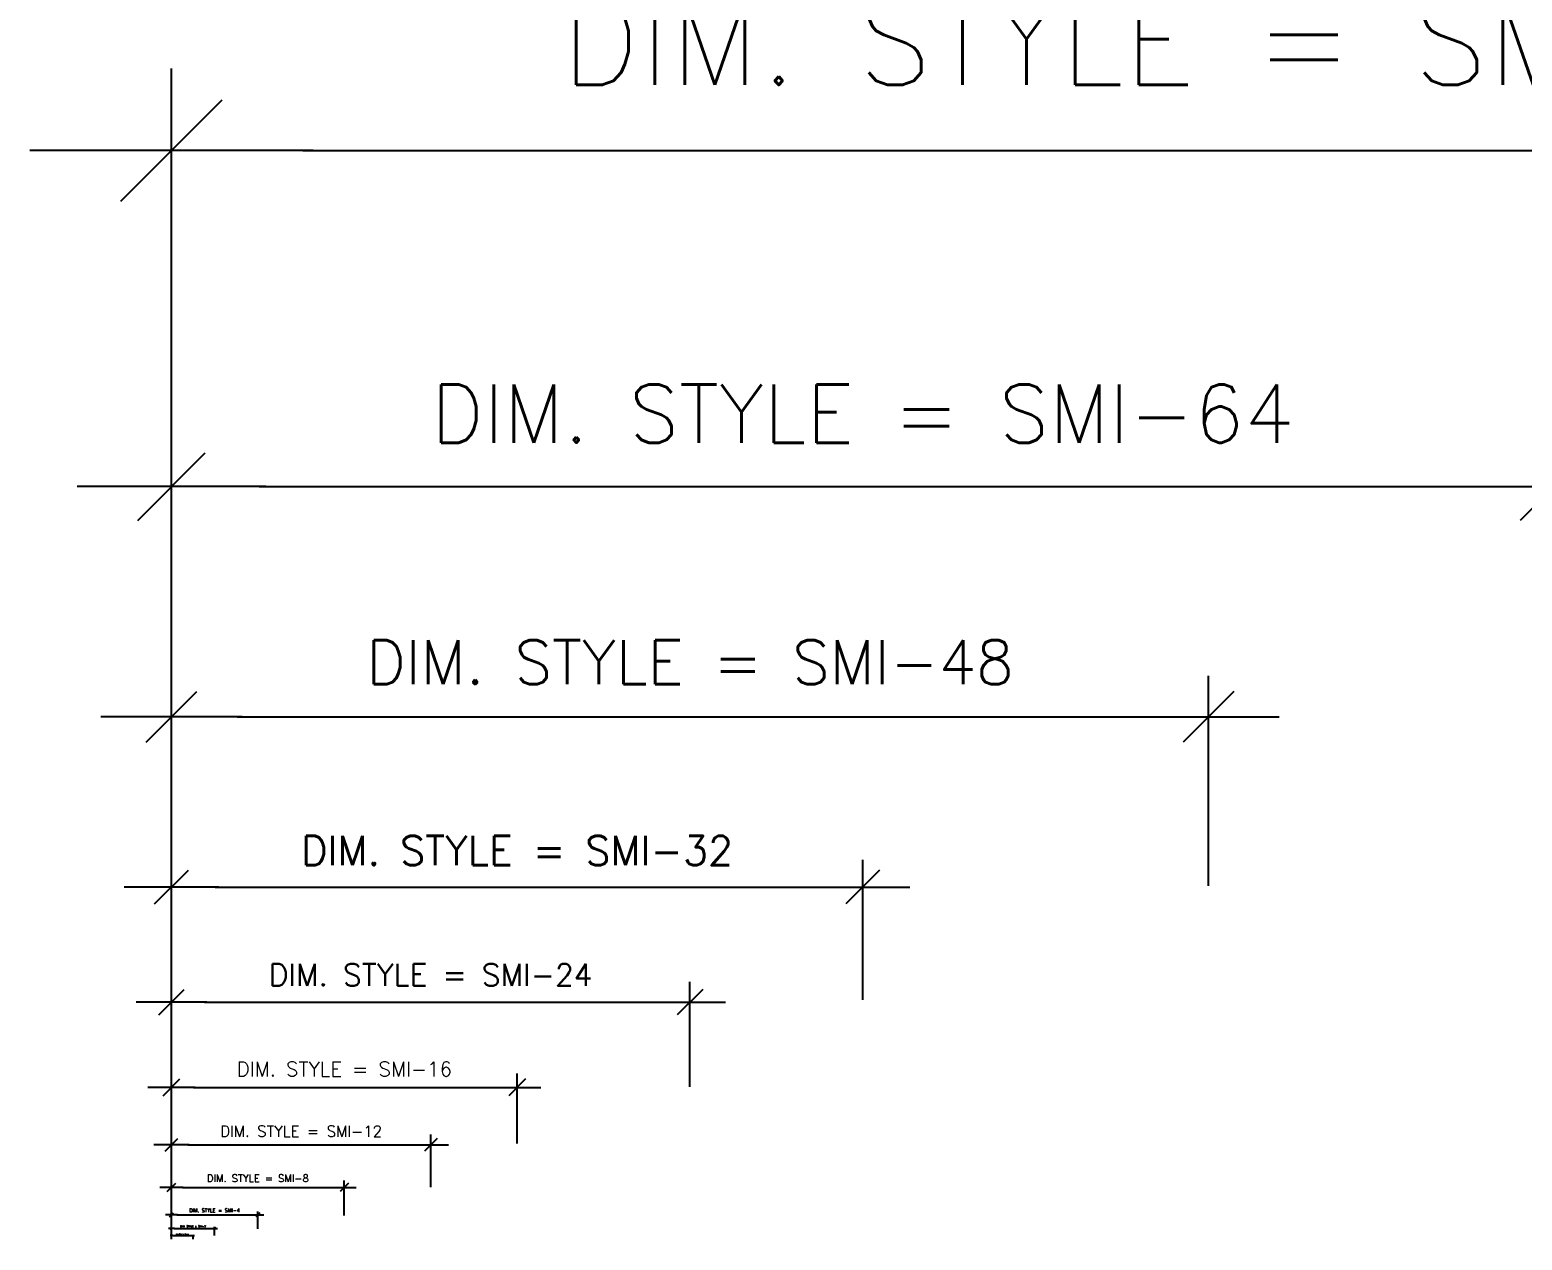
# Model space of a CAD drawing. Header units: inches. Extents: x -11160 to 9368, y -3485 to 2663.
# Drawn here: x -5047.3 to -4911, y 760 to 870.6 of the extents above; entities that cross this region are included whole.
import ezdxf

# ---------------------------------------------------------------- set-up
doc = ezdxf.new("R2010")
doc.units = ezdxf.units.IN
doc.header["$MEASUREMENT"] = 0
doc.styles.add('SMI-1', font='romans.shx', dxfattribs={"height": 0.082031})
doc.styles.add('SMI-12', font='romans.shx', dxfattribs={"height": 1})
doc.styles.add('SMI-16', font='romans.shx', dxfattribs={"height": 1.332031})
doc.styles.add('SMI-2', font='romans.shx', dxfattribs={"height": 0.167969})
doc.styles.add('SMI-24', font='romans.shx', dxfattribs={"height": 2})
doc.styles.add('SMI-32', font='romans.shx', dxfattribs={"height": 2.667969})
doc.styles.add('SMI-4', font='romans.shx', dxfattribs={"height": 0.332031})
doc.styles.add('SMI-48', font='romans.shx', dxfattribs={"height": 4})
doc.styles.add('SMI-64', font='romans.shx', dxfattribs={"height": 5.332031})
doc.styles.add('SMI-8', font='romans.shx', dxfattribs={"height": 0.667969})
doc.styles.add('SMI-96', font='romans.shx', dxfattribs={"height": 8})
doc.dimstyles.new('SMI-1', dxfattribs={"dimtxt": 0.078125, "dimasz": 0.125, "dimexe": 0.078125, "dimexo": 0.078125, "dimgap": 0.0625, "dimtad": 1, "dimdec": 4, "dimzin": 3, "dimdsep": 46, "dimlunit": 4, "dimtxsty": 'SMI-1', "dimblk": 'SMI-thick', "dimcen": 0.09375, "dimclrd": 1, "dimclre": 1, "dimclrt": 2, "dimadec": 0, "dimazin": 0, "dimtfac": 0.09375, "dimtdec": 4, "dimtmove": 2, "dimatfit": 3, "dimfxl": 1, "dimfrac": 2, "dimtolj": 1, "dimtzin": 3, "dimarcsym": 0})
doc.dimstyles.new('SMI-12', dxfattribs={"dimscale": 12, "dimtxt": 1, "dimasz": 0.125, "dimexe": 0.078125, "dimexo": 0.078125, "dimgap": 0.0625, "dimtad": 1, "dimdec": 4, "dimzin": 3, "dimdsep": 46, "dimlunit": 4, "dimtxsty": 'SMI-12', "dimblk": 'SMI-thick', "dimcen": 0.09375, "dimclrd": 1, "dimclre": 1, "dimclrt": 2, "dimadec": 0, "dimazin": 0, "dimtfac": 0.09375, "dimtdec": 4, "dimtmove": 2, "dimatfit": 3, "dimfxl": 0.078125, "dimfrac": 2, "dimtolj": 1, "dimtzin": 3, "dimarcsym": 0})
doc.dimstyles.new('SMI-16', dxfattribs={"dimscale": 16, "dimtxt": 1.332031, "dimasz": 0.125, "dimexe": 0.078125, "dimexo": 0.078125, "dimgap": 0.0625, "dimtad": 1, "dimdec": 4, "dimzin": 3, "dimdsep": 46, "dimlunit": 4, "dimtxsty": 'SMI-16', "dimblk": 'SMI-thick', "dimcen": 0.09375, "dimclrd": 1, "dimclre": 1, "dimclrt": 2, "dimadec": 0, "dimazin": 0, "dimtfac": 0.09375, "dimtdec": 4, "dimtmove": 2, "dimatfit": 3, "dimfxl": 0.078125, "dimfrac": 2, "dimtolj": 1, "dimtzin": 3, "dimarcsym": 0})
doc.dimstyles.new('SMI-2', dxfattribs={"dimscale": 2, "dimtxt": 0.171875, "dimasz": 0.125, "dimexe": 0.078125, "dimexo": 0.078125, "dimgap": 0.0625, "dimtad": 1, "dimdec": 4, "dimzin": 3, "dimdsep": 46, "dimlunit": 4, "dimtxsty": 'SMI-2', "dimblk": 'SMI-thick', "dimcen": 0.09375, "dimclrd": 1, "dimclre": 1, "dimclrt": 2, "dimadec": 0, "dimazin": 0, "dimtfac": 0.09375, "dimtdec": 4, "dimtmove": 2, "dimatfit": 3, "dimfxl": 0.078125, "dimfrac": 2, "dimtolj": 1, "dimtzin": 3, "dimarcsym": 0})
doc.dimstyles.new('SMI-24', dxfattribs={"dimscale": 24, "dimtxt": 2, "dimasz": 0.125, "dimexe": 0.078125, "dimexo": 0.078125, "dimgap": 0.0625, "dimtad": 1, "dimdec": 3, "dimrnd": 0.25, "dimzin": 3, "dimdsep": 46, "dimlunit": 4, "dimtxsty": 'SMI-24', "dimblk": 'SMI-thick', "dimcen": 0.09375, "dimclrd": 1, "dimclre": 1, "dimclrt": 2, "dimadec": 0, "dimazin": 0, "dimtfac": 0.09375, "dimtdec": 3, "dimtmove": 2, "dimatfit": 3, "dimfxl": 0.078125, "dimfrac": 2, "dimtolj": 1, "dimtzin": 3, "dimarcsym": 0})
doc.dimstyles.new('SMI-32', dxfattribs={"dimscale": 32, "dimtxt": 2.667969, "dimasz": 0.125, "dimexe": 0.078125, "dimexo": 0.078125, "dimgap": 0.0625, "dimtad": 1, "dimdec": 4, "dimrnd": 0.25, "dimzin": 3, "dimdsep": 46, "dimlunit": 4, "dimtxsty": 'SMI-32', "dimblk": 'SMI-thick', "dimcen": 0.09375, "dimclrd": 1, "dimclre": 1, "dimclrt": 2, "dimadec": 0, "dimazin": 0, "dimtfac": 0.09375, "dimtdec": 4, "dimtmove": 2, "dimatfit": 3, "dimfxl": 0.078125, "dimfrac": 2, "dimtolj": 1, "dimtzin": 3, "dimarcsym": 0})
doc.dimstyles.new('SMI-4', dxfattribs={"dimscale": 4, "dimtxt": 0.328125, "dimasz": 0.125, "dimexe": 0.078125, "dimexo": 0.078125, "dimgap": 0.0625, "dimtad": 1, "dimdec": 4, "dimzin": 3, "dimdsep": 46, "dimlunit": 4, "dimtxsty": 'SMI-4', "dimblk": 'SMI-thick', "dimcen": 0.09375, "dimclrd": 1, "dimclre": 1, "dimclrt": 2, "dimadec": 0, "dimazin": 0, "dimtfac": 0.09375, "dimtdec": 4, "dimtmove": 2, "dimatfit": 3, "dimfxl": 0.078125, "dimfrac": 2, "dimtolj": 1, "dimtzin": 3, "dimarcsym": 0})
doc.dimstyles.new('SMI-48', dxfattribs={"dimscale": 48, "dimtxt": 4, "dimasz": 0.125, "dimexe": 0.078125, "dimexo": 0.078125, "dimgap": 0.0625, "dimtad": 1, "dimdec": 4, "dimzin": 3, "dimdsep": 46, "dimlunit": 4, "dimtxsty": 'SMI-48', "dimblk": 'SMI-thick', "dimcen": 0.09375, "dimclrd": 1, "dimclre": 1, "dimclrt": 2, "dimadec": 0, "dimazin": 0, "dimtfac": 0.09375, "dimtdec": 4, "dimtmove": 2, "dimatfit": 3, "dimfxl": 0.078125, "dimfrac": 2, "dimtolj": 1, "dimtzin": 3, "dimarcsym": 0})
doc.dimstyles.new('SMI-64', dxfattribs={"dimscale": 64, "dimtxt": 5.332031, "dimasz": 0.125, "dimexe": 0.078125, "dimexo": 0.078125, "dimgap": 0.0625, "dimtad": 1, "dimdec": 4, "dimzin": 3, "dimdsep": 46, "dimlunit": 4, "dimtxsty": 'SMI-64', "dimblk": 'SMI-thick', "dimcen": 0.09375, "dimclrd": 1, "dimclre": 1, "dimclrt": 2, "dimadec": 0, "dimazin": 0, "dimtfac": 0.09375, "dimtdec": 4, "dimtmove": 2, "dimatfit": 3, "dimfxl": 0.078125, "dimfrac": 2, "dimtolj": 1, "dimtzin": 3, "dimarcsym": 0})
doc.dimstyles.new('SMI-8', dxfattribs={"dimscale": 8, "dimtxt": 0.671875, "dimasz": 0.125, "dimexe": 0.078125, "dimexo": 0.078125, "dimgap": 0.0625, "dimtad": 1, "dimdec": 4, "dimzin": 3, "dimdsep": 46, "dimlunit": 4, "dimtxsty": 'SMI-8', "dimblk": 'SMI-thick', "dimcen": 0.09375, "dimclrd": 1, "dimclre": 1, "dimclrt": 2, "dimadec": 0, "dimazin": 0, "dimtfac": 0.09375, "dimtdec": 4, "dimtmove": 2, "dimatfit": 3, "dimfxl": 0.078125, "dimfrac": 2, "dimtolj": 1, "dimtzin": 3, "dimarcsym": 0})
doc.dimstyles.new('SMI-96', dxfattribs={"dimscale": 96, "dimtxt": 8, "dimasz": 0.125, "dimexe": 0.078125, "dimexo": 0.078125, "dimgap": 0.0625, "dimtad": 1, "dimdec": 4, "dimzin": 3, "dimdsep": 46, "dimlunit": 4, "dimtxsty": 'SMI-96', "dimblk": 'SMI-thick', "dimcen": 0.09375, "dimclrd": 1, "dimclre": 1, "dimclrt": 2, "dimadec": 0, "dimazin": 0, "dimtfac": 0.09375, "dimtdec": 4, "dimtmove": 2, "dimatfit": 3, "dimfxl": 0.078125, "dimfrac": 2, "dimtolj": 1, "dimtzin": 3, "dimarcsym": 0})

# ---------------------------------------------------------------- blocks, each defined once
blk = doc.blocks.new('SMI-thick')
at = {"color": 4, "linetype": 'Continuous'}
blk.add_line((0.386, 0.386), (-0.386, -0.386), dxfattribs=at)
at = {"color": 0, "linetype": 'Continuous'}
blk.add_line((-1.078, 0), (1.078, 0), dxfattribs=at)
blk = doc.blocks.new('*D225')
at = {"color": 1, "lineweight": -2, "transparency": 16777216}
for p, q in [((-5034.36, 760.07), (-5034.36, 760.49)), ((-5034.24, 760.41), (-5032.51, 760.41)), ((-5032.39, 760.09), (-5032.39, 760.49))]:
    blk.add_line(p, q, dxfattribs=at)
at = {"layer": 'Defpoints', "color": 0, "transparency": 16777216}
for p in [(-5034.36, 759.99), (-5032.39, 760.41), (-5032.39, 760.01)]:
    blk.add_point(p, dxfattribs=at)
at = {"color": 1, "lineweight": -2, "transparency": 16777216, "xscale": 0.125, "yscale": 0.125, "zscale": 0.125, "rotation": 180}
blk.add_blockref('SMI-thick', (-5034.36, 760.41), dxfattribs=at)
at = {"color": 1, "lineweight": -2, "transparency": 16777216, "xscale": 0.125, "yscale": 0.125, "zscale": 0.125}
blk.add_blockref('SMI-thick', (-5032.39, 760.41), dxfattribs=at)
at = {"color": 2, "transparency": 16777216, "insert": (-5033.38, 760.52), "char_height": 0.082, "attachment_point": 5, "style": 'SMI-1'}
blk.add_mtext('\\A1;DIM. STYLE = SMI-1', dxfattribs=at)
blk = doc.blocks.new('*D226')
at = {"color": 1, "lineweight": -2, "transparency": 16777216}
for p, q in [((-5034.36, 760.35), (-5034.36, 761.2)), ((-5034.11, 761.04), (-5030.67, 761.04)), ((-5030.42, 760.4), (-5030.42, 761.2))]:
    blk.add_line(p, q, dxfattribs=at)
at = {"layer": 'Defpoints', "color": 0, "transparency": 16777216}
for p in [(-5030.42, 761.04), (-5034.36, 760.19), (-5030.42, 760.24)]:
    blk.add_point(p, dxfattribs=at)
at = {"color": 1, "lineweight": -2, "transparency": 16777216, "xscale": 0.25, "yscale": 0.25, "zscale": 0.25, "rotation": 180}
blk.add_blockref('SMI-thick', (-5034.36, 761.04), dxfattribs=at)
at = {"color": 1, "lineweight": -2, "transparency": 16777216, "xscale": 0.25, "yscale": 0.25, "zscale": 0.25}
blk.add_blockref('SMI-thick', (-5030.42, 761.04), dxfattribs=at)
at = {"color": 2, "transparency": 16777216, "insert": (-5032.39, 761.25), "char_height": 0.168, "attachment_point": 5, "style": 'SMI-2'}
blk.add_mtext('\\A1;DIM. STYLE = SMI-2', dxfattribs=at)
blk = doc.blocks.new('*D227')
at = {"color": 1, "lineweight": -2, "transparency": 16777216}
for p, q in [((-5034.36, 760.91), (-5034.36, 762.61)), ((-5033.86, 762.3), (-5026.97, 762.3)), ((-5026.47, 761.01), (-5026.47, 762.61))]:
    blk.add_line(p, q, dxfattribs=at)
at = {"layer": 'Defpoints', "color": 0, "transparency": 16777216}
for p in [(-5026.47, 762.3), (-5034.36, 760.6), (-5026.47, 760.7)]:
    blk.add_point(p, dxfattribs=at)
at = {"color": 1, "lineweight": -2, "transparency": 16777216, "xscale": 0.5, "yscale": 0.5, "zscale": 0.5, "rotation": 180}
blk.add_blockref('SMI-thick', (-5034.36, 762.3), dxfattribs=at)
at = {"color": 1, "lineweight": -2, "transparency": 16777216, "xscale": 0.5, "yscale": 0.5, "zscale": 0.5}
blk.add_blockref('SMI-thick', (-5026.47, 762.3), dxfattribs=at)
at = {"color": 2, "transparency": 16777216, "insert": (-5030.42, 762.71), "char_height": 0.332, "attachment_point": 5, "style": 'SMI-4'}
blk.add_mtext('\\A1;DIM. STYLE = SMI-4', dxfattribs=at)
blk = doc.blocks.new('*D228')
at = {"color": 1, "lineweight": -2, "transparency": 16777216}
for p, q in [((-5034.36, 762.03), (-5034.36, 765.43)), ((-5018.57, 762.23), (-5018.57, 765.43)), ((-5033.36, 764.81), (-5019.57, 764.81))]:
    blk.add_line(p, q, dxfattribs=at)
at = {"layer": 'Defpoints', "color": 0, "transparency": 16777216}
for p in [(-5018.57, 764.81), (-5034.36, 761.41), (-5018.57, 761.61)]:
    blk.add_point(p, dxfattribs=at)
at = {"color": 1, "lineweight": -2, "transparency": 16777216, "rotation": 180}
blk.add_blockref('SMI-thick', (-5034.36, 764.81), dxfattribs=at)
at = {"color": 1, "lineweight": -2, "transparency": 16777216}
blk.add_blockref('SMI-thick', (-5018.57, 764.81), dxfattribs=at)
at = {"color": 2, "transparency": 16777216, "insert": (-5026.47, 765.64), "char_height": 0.668, "attachment_point": 5, "style": 'SMI-8'}
blk.add_mtext('\\A1;DIM. STYLE = SMI-8', dxfattribs=at)
blk = doc.blocks.new('*D229')
at = {"color": 1, "lineweight": -2, "transparency": 16777216}
for p, q in [((-5034.36, 764.53), (-5034.36, 769.63)), ((-5010.68, 764.83), (-5010.68, 769.63)), ((-5032.86, 768.69), (-5012.18, 768.69))]:
    blk.add_line(p, q, dxfattribs=at)
at = {"layer": 'Defpoints', "color": 0, "transparency": 16777216}
for p in [(-5010.68, 768.69), (-5034.36, 763.59), (-5010.68, 763.9)]:
    blk.add_point(p, dxfattribs=at)
at = {"color": 1, "lineweight": -2, "transparency": 16777216, "xscale": 1.5, "yscale": 1.5, "zscale": 1.5, "rotation": 180}
blk.add_blockref('SMI-thick', (-5034.36, 768.69), dxfattribs=at)
at = {"color": 1, "lineweight": -2, "transparency": 16777216, "xscale": 1.5, "yscale": 1.5, "zscale": 1.5}
blk.add_blockref('SMI-thick', (-5010.68, 768.69), dxfattribs=at)
at = {"color": 2, "transparency": 16777216, "insert": (-5022.52, 769.94), "char_height": 1, "attachment_point": 5, "style": 'SMI-12'}
blk.add_mtext('\\A1;DIM. STYLE = SMI-12', dxfattribs=at)
blk = doc.blocks.new('*D230')
at = {"color": 1, "lineweight": -2, "transparency": 16777216}
for p, q in [((-5034.36, 768.4), (-5034.36, 775.2)), ((-5002.78, 768.81), (-5002.78, 775.2)), ((-5032.36, 773.95), (-5004.78, 773.95))]:
    blk.add_line(p, q, dxfattribs=at)
at = {"layer": 'Defpoints', "color": 0, "transparency": 16777216}
for p in [(-5002.78, 773.95), (-5034.36, 767.15), (-5002.78, 767.56)]:
    blk.add_point(p, dxfattribs=at)
at = {"color": 1, "lineweight": -2, "transparency": 16777216, "xscale": 2, "yscale": 2, "zscale": 2, "rotation": 180}
blk.add_blockref('SMI-thick', (-5034.36, 773.95), dxfattribs=at)
at = {"color": 1, "lineweight": -2, "transparency": 16777216, "xscale": 2, "yscale": 2, "zscale": 2}
blk.add_blockref('SMI-thick', (-5002.78, 773.95), dxfattribs=at)
at = {"color": 2, "transparency": 16777216, "insert": (-5018.57, 775.62), "char_height": 1.332, "attachment_point": 5, "style": 'SMI-16'}
blk.add_mtext('\\A1;DIM. STYLE = SMI-16', dxfattribs=at)
blk = doc.blocks.new('*D231')
at = {"color": 1, "lineweight": -2, "transparency": 16777216}
for p, q in [((-5034.36, 773.4), (-5034.36, 783.6)), ((-4986.99, 774.01), (-4986.99, 783.6)), ((-5031.36, 781.73), (-4989.99, 781.73))]:
    blk.add_line(p, q, dxfattribs=at)
at = {"layer": 'Defpoints', "color": 0, "transparency": 16777216}
for p in [(-4986.99, 781.73), (-4986.99, 772.13), (-5034.36, 771.53)]:
    blk.add_point(p, dxfattribs=at)
at = {"color": 1, "lineweight": -2, "transparency": 16777216, "xscale": 3, "yscale": 3, "zscale": 3, "rotation": 180}
blk.add_blockref('SMI-thick', (-5034.36, 781.73), dxfattribs=at)
at = {"color": 1, "lineweight": -2, "transparency": 16777216, "xscale": 3, "yscale": 3, "zscale": 3}
blk.add_blockref('SMI-thick', (-4986.99, 781.73), dxfattribs=at)
at = {"color": 2, "transparency": 16777216, "insert": (-5010.68, 784.23), "char_height": 2, "attachment_point": 5, "style": 'SMI-24'}
blk.add_mtext('\\A1;DIM. STYLE = SMI-24', dxfattribs=at)
blk = doc.blocks.new('*D221')
at = {"color": 1, "lineweight": -2, "transparency": 16777216}
for p, q in [((-5034.36, 781.15), (-5034.36, 794.75)), ((-4971.21, 781.96), (-4971.21, 794.75)), ((-5030.36, 792.25), (-4975.21, 792.25))]:
    blk.add_line(p, q, dxfattribs=at)
at = {"layer": 'Defpoints', "color": 0, "transparency": 16777216}
for p in [(-4971.21, 792.25), (-5034.36, 778.65), (-4971.21, 779.46)]:
    blk.add_point(p, dxfattribs=at)
at = {"color": 1, "lineweight": -2, "transparency": 16777216, "xscale": 4, "yscale": 4, "zscale": 4, "rotation": 180}
blk.add_blockref('SMI-thick', (-5034.36, 792.25), dxfattribs=at)
at = {"color": 1, "lineweight": -2, "transparency": 16777216, "xscale": 4, "yscale": 4, "zscale": 4}
blk.add_blockref('SMI-thick', (-4971.21, 792.25), dxfattribs=at)
at = {"color": 2, "transparency": 16777216, "insert": (-5002.78, 795.58), "char_height": 2.668, "attachment_point": 5, "style": 'SMI-32'}
blk.add_mtext('\\A1;DIM. STYLE = SMI-32', dxfattribs=at)
blk = doc.blocks.new('*D222')
at = {"color": 1, "lineweight": -2, "transparency": 16777216}
for p, q in [((-5034.36, 791.14), (-5034.36, 811.54)), ((-4939.63, 792.36), (-4939.63, 811.54)), ((-5028.36, 807.79), (-4945.63, 807.79))]:
    blk.add_line(p, q, dxfattribs=at)
at = {"layer": 'Defpoints', "color": 0, "transparency": 16777216}
for p in [(-4939.63, 807.79), (-4939.63, 788.61), (-5034.36, 787.39)]:
    blk.add_point(p, dxfattribs=at)
at = {"color": 1, "lineweight": -2, "transparency": 16777216, "xscale": 6, "yscale": 6, "zscale": 6, "rotation": 180}
blk.add_blockref('SMI-thick', (-5034.36, 807.79), dxfattribs=at)
at = {"color": 1, "lineweight": -2, "transparency": 16777216, "xscale": 6, "yscale": 6, "zscale": 6}
blk.add_blockref('SMI-thick', (-4939.63, 807.79), dxfattribs=at)
at = {"color": 2, "transparency": 16777216, "insert": (-4986.99, 812.79), "char_height": 4, "attachment_point": 5, "style": 'SMI-48'}
blk.add_mtext('\\A1;DIM. STYLE = SMI-48', dxfattribs=at)
blk = doc.blocks.new('*D223')
at = {"color": 1, "lineweight": -2, "transparency": 16777216}
for p, q in [((-5034.36, 806.64), (-5034.36, 833.84)), ((-4908.05, 808.26), (-4908.05, 833.84)), ((-5026.36, 828.84), (-4916.05, 828.84))]:
    blk.add_line(p, q, dxfattribs=at)
at = {"layer": 'Defpoints', "color": 0, "transparency": 16777216}
for p in [(-4908.05, 828.84), (-4908.05, 803.26), (-5034.36, 801.64)]:
    blk.add_point(p, dxfattribs=at)
at = {"color": 1, "lineweight": -2, "transparency": 16777216, "xscale": 8, "yscale": 8, "zscale": 8, "rotation": 180}
blk.add_blockref('SMI-thick', (-5034.36, 828.84), dxfattribs=at)
at = {"color": 1, "lineweight": -2, "transparency": 16777216, "xscale": 8, "yscale": 8, "zscale": 8}
blk.add_blockref('SMI-thick', (-4908.05, 828.84), dxfattribs=at)
at = {"color": 2, "transparency": 16777216, "insert": (-4971.21, 835.51), "char_height": 5.332, "attachment_point": 5, "style": 'SMI-64'}
blk.add_mtext('\\A1;DIM. STYLE = SMI-64', dxfattribs=at)
blk = doc.blocks.new('*D224')
at = {"color": 1, "lineweight": -2, "transparency": 16777216}
for p, q in [((-5034.36, 826.23), (-5034.36, 867.03)), ((-4844.89, 828.66), (-4844.89, 867.03)), ((-5022.36, 859.53), (-4856.89, 859.53))]:
    blk.add_line(p, q, dxfattribs=at)
at = {"layer": 'Defpoints', "color": 0, "transparency": 16777216}
for p in [(-4844.89, 859.53), (-4844.89, 821.16), (-5034.36, 818.73)]:
    blk.add_point(p, dxfattribs=at)
at = {"color": 1, "lineweight": -2, "transparency": 16777216, "xscale": 12, "yscale": 12, "zscale": 12, "rotation": 180}
blk.add_blockref('SMI-thick', (-5034.36, 859.53), dxfattribs=at)
at = {"color": 1, "lineweight": -2, "transparency": 16777216, "xscale": 12, "yscale": 12, "zscale": 12}
blk.add_blockref('SMI-thick', (-4844.89, 859.53), dxfattribs=at)
at = {"color": 2, "transparency": 16777216, "insert": (-4939.63, 869.53), "char_height": 8, "attachment_point": 5, "style": 'SMI-96'}
blk.add_mtext('\\A1;DIM. STYLE = SMI-96', dxfattribs=at)

msp = doc.modelspace()

# ---------------------------------------------------------------- dimensions: what is measured, and where the dimension line sits
at = {"color": 0}
for base, p1, p2, text, dimstyle, picture, middle in [((-4844.88893, 859.52727), (-5034.36343, 818.72997), (-4844.88893, 821.15643), 'DIM. STYLE = SMI-96', 'SMI-96', '*D224', (-4939.62618, 869.52727)), ((-4908.04709, 828.84077), (-5034.36343, 801.64257), (-4908.04709, 803.2602), 'DIM. STYLE = SMI-64', 'SMI-64', '*D223', (-4971.20526, 835.50678)), ((-4939.62618, 807.79263), (-5034.36343, 787.39398), (-4939.62618, 788.60721), 'DIM. STYLE = SMI-48', 'SMI-48', '*D222', (-4986.9948, 812.79263)), ((-4971.20526, 792.24953), (-5034.36343, 778.65043), (-4971.20526, 779.45925), 'DIM. STYLE = SMI-32', 'SMI-32', '*D221', (-5002.78435, 795.58352)), ((-4986.9948, 781.72547), (-5034.36343, 771.52614), (-4986.9948, 772.13276), 'DIM. STYLE = SMI-24', 'SMI-24', '*D231', (-5010.67912, 784.22547)), ((-5002.78435, 773.95392), (-5034.36343, 767.15437), (-5002.78435, 767.55878), 'DIM. STYLE = SMI-16', 'SMI-16', '*D230', (-5018.57389, 775.61993)), ((-5010.67912, 768.69189), (-5034.36343, 763.59222), (-5010.67912, 763.89553), 'DIM. STYLE = SMI-12', 'SMI-12', '*D229', (-5022.52127, 769.94189)), ((-5018.57389, 764.80611), (-5034.36343, 761.40634), (-5018.57389, 761.60854), 'DIM. STYLE = SMI-8', 'SMI-8', '*D228', (-5026.46866, 765.64009)), ((-5026.46866, 762.29659), (-5034.36343, 760.59671), (-5026.46866, 760.69781), 'DIM. STYLE = SMI-4', 'SMI-4', '*D227', (-5030.41604, 762.71261)), ((-5030.41604, 761.04184), (-5034.36343, 760.19189), (-5030.41604, 760.24244), 'DIM. STYLE = SMI-2', 'SMI-2', '*D226', (-5032.38974, 761.25082)), ((-5032.38974, 760.41446), (-5034.36343, 759.98948), (-5032.38974, 760.01476), 'DIM. STYLE = SMI-1', 'SMI-1', '*D225', (-5033.37658, 760.51797))]:
    dim = msp.add_linear_dim(base=base, p1=p1, p2=p2, text=text, dimstyle=dimstyle, dxfattribs=at)
    dim.commit()
    dim.dimension.update_dxf_attribs({"geometry": picture, "text_midpoint": middle})

doc.saveas('drawing.dxf')
